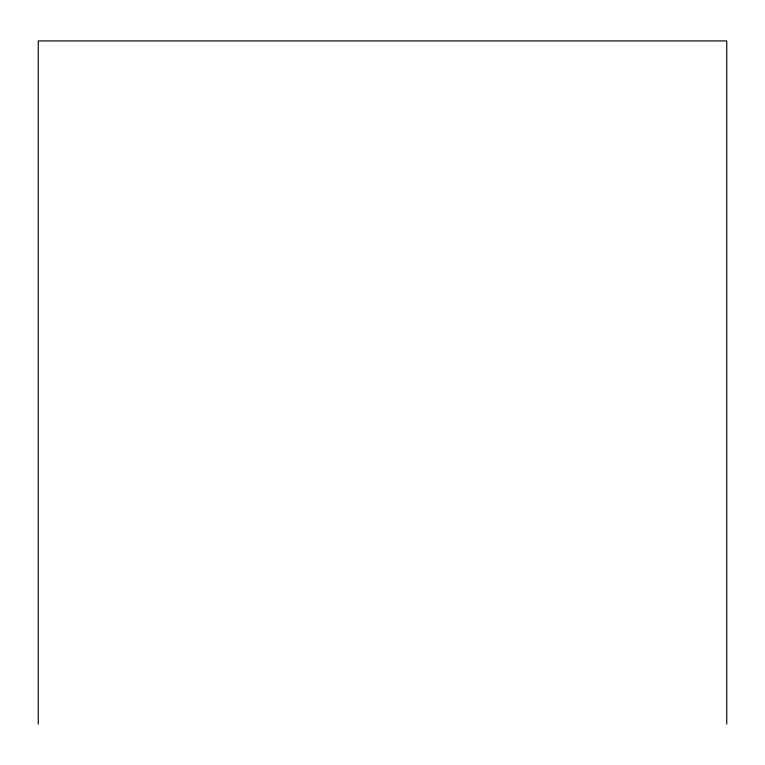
<?xml version="1.0" encoding="UTF-8"?>
<svg xmlns="http://www.w3.org/2000/svg" width="765" height="765" viewBox="0 0 765 765"><rect width="100%" height="100%" fill="white"/><g stroke="black" fill="none" stroke-linecap="round" stroke-linejoin="round"><path stroke-width="1.15" d="M726.75 724.082L726.75 40.918L38.25 40.918L38.25 724.082"/></g></svg>
